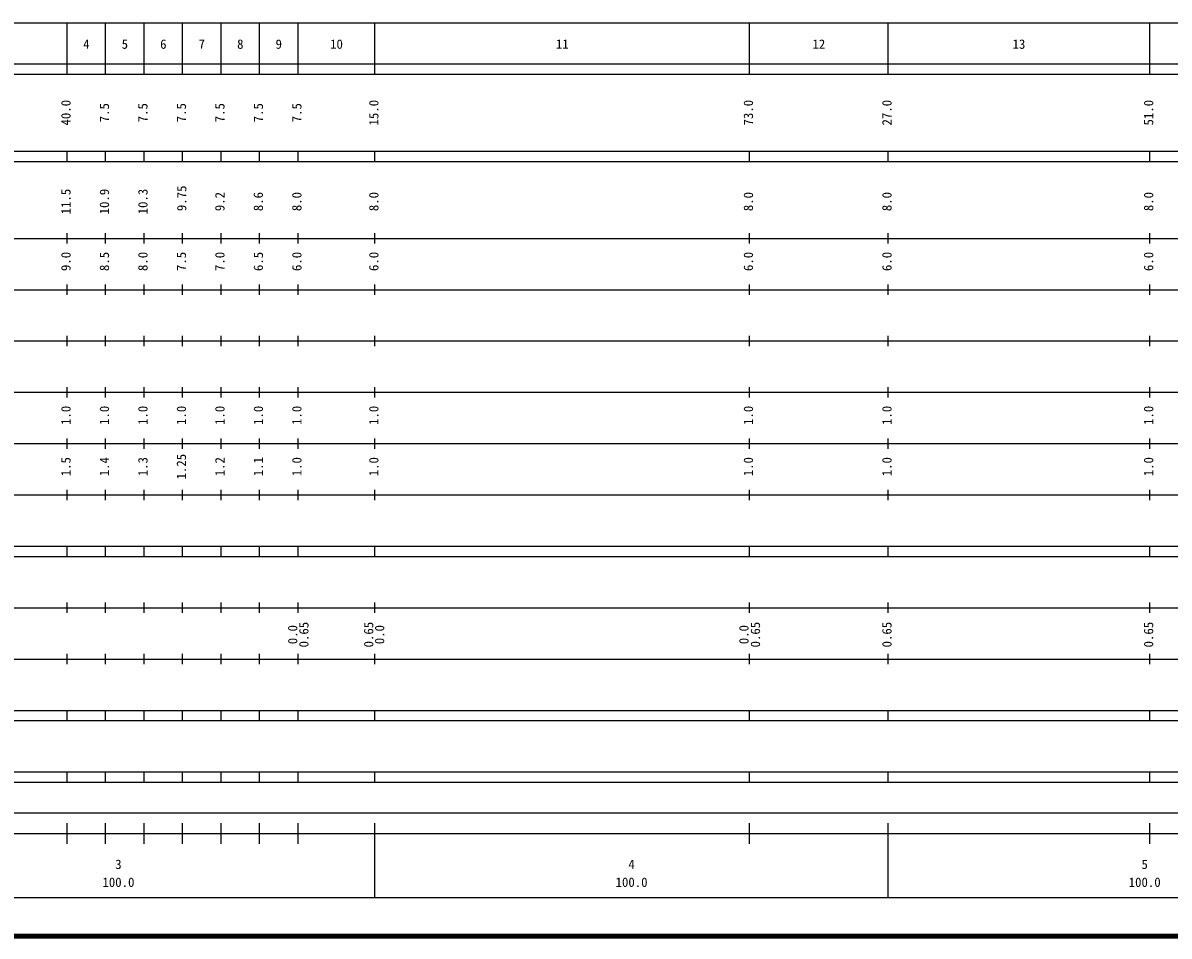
# Model space of a CAD drawing. Units: millimetres on the paper, enlarged 1000 times. Extents: x 40000 to 680000, y 20000 to 380000.
# Drawn here: x 299386 to 522754, y 20000 to 198000 of the extents above; entities that cross this region are included whole.
import ezdxf
from ezdxf.enums import TextEntityAlignment as Align

# ---------------------------------------------------------------- set-up
doc = ezdxf.new("R2010")
doc.units = ezdxf.units.MM
doc.header["$LTSCALE"] = 1000
doc.layers.add('M-TTL', color=2, linetype='Continuous', lineweight=140)
doc.layers.add('M-TTL-BAND', color=7, linetype='Continuous', lineweight=25)
doc.styles.add('ＭＳ ゴシック', font='')
doc.styles.get('ＭＳ ゴシック').set_extended_font_data('MS Gothic')

msp = doc.modelspace()

# ---------------------------------------------------------------- linework, layer by layer
at = {"layer": 'M-TTL'}
msp.add_line((40000, 20000), (680000, 20000), dxfattribs=at)
at = {"layer": 'M-TTL-BAND'}
for p, q in [((68000, 198000), (579000, 198000)), ((308000, 188000), (308000, 198000)), ((315500, 188000), (315500, 198000)), ((323000, 188000), (323000, 198000)), ((330500, 188000), (330500, 198000)), ((338000, 188000), (338000, 198000)), ((345500, 188000), (345500, 198000)), ((353000, 188000), (353000, 198000)), ((368000, 188000), (368000, 198000)), ((441000, 188000), (441000, 198000)), ((468000, 188000), (468000, 198000)), ((519000, 188000), (519000, 198000)), ((40000, 190000), (579000, 190000)), ((40000, 188000), (579000, 188000)), ((40000, 173000), (579000, 173000)), ((308000, 171000), (308000, 173000)), ((315500, 171000), (315500, 173000)), ((323000, 171000), (323000, 173000)), ((330500, 171000), (330500, 173000)), ((338000, 171000), (338000, 173000)), ((345500, 171000), (345500, 173000)), ((353000, 171000), (353000, 173000)), ((368000, 171000), (368000, 173000)), ((441000, 171000), (441000, 173000)), ((468000, 171000), (468000, 173000)), ((519000, 171000), (519000, 173000)), ((40000, 171000), (579000, 171000)), ((308000, 155000), (308000, 157000)), ((315500, 155000), (315500, 157000)), ((323000, 155000), (323000, 157000)), ((330500, 155000), (330500, 157000)), ((338000, 155000), (338000, 157000)), ((345500, 155000), (345500, 157000)), ((353000, 155000), (353000, 157000)), ((368000, 155000), (368000, 157000)), ((441000, 155000), (441000, 157000)), ((468000, 155000), (468000, 157000)), ((519000, 155000), (519000, 157000)), ((40000, 156000), (579000, 156000)), ((46000, 146000), (579000, 146000)), ((308000, 145000), (308000, 147000)), ((315500, 145000), (315500, 147000)), ((323000, 145000), (323000, 147000)), ((330500, 145000), (330500, 147000)), ((338000, 145000), (338000, 147000)), ((345500, 145000), (345500, 147000)), ((353000, 145000), (353000, 147000)), ((368000, 145000), (368000, 147000)), ((441000, 145000), (441000, 147000)), ((468000, 145000), (468000, 147000)), ((519000, 145000), (519000, 147000)), ((308000, 135000), (308000, 137000)), ((315500, 135000), (315500, 137000)), ((323000, 135000), (323000, 137000)), ((330500, 135000), (330500, 137000)), ((338000, 135000), (338000, 137000)), ((345500, 135000), (345500, 137000)), ((353000, 135000), (353000, 137000)), ((368000, 135000), (368000, 137000)), ((441000, 135000), (441000, 137000)), ((468000, 135000), (468000, 137000)), ((519000, 135000), (519000, 137000)), ((52000, 136000), (579000, 136000)), ((46000, 126000), (579000, 126000)), ((308000, 125000), (308000, 127000)), ((315500, 125000), (315500, 127000)), ((323000, 125000), (323000, 127000)), ((330500, 125000), (330500, 127000)), ((338000, 125000), (338000, 127000)), ((345500, 125000), (345500, 127000)), ((353000, 125000), (353000, 127000)), ((368000, 125000), (368000, 127000)), ((441000, 125000), (441000, 127000)), ((468000, 125000), (468000, 127000)), ((519000, 125000), (519000, 127000)), ((308000, 115000), (308000, 117000)), ((315500, 115000), (315500, 117000)), ((323000, 115000), (323000, 117000)), ((330500, 115000), (330500, 117000)), ((338000, 115000), (338000, 117000)), ((345500, 115000), (345500, 117000)), ((353000, 115000), (353000, 117000)), ((368000, 115000), (368000, 117000)), ((441000, 115000), (441000, 117000)), ((468000, 115000), (468000, 117000)), ((519000, 115000), (519000, 117000)), ((52000, 116000), (579000, 116000)), ((46000, 106000), (579000, 106000)), ((308000, 105000), (308000, 107000)), ((315500, 105000), (315500, 107000)), ((323000, 105000), (323000, 107000)), ((330500, 105000), (330500, 107000)), ((338000, 105000), (338000, 107000)), ((345500, 105000), (345500, 107000)), ((353000, 105000), (353000, 107000)), ((368000, 105000), (368000, 107000)), ((441000, 105000), (441000, 107000)), ((468000, 105000), (468000, 107000)), ((519000, 105000), (519000, 107000)), ((40000, 96000), (579000, 96000)), ((40000, 94000), (579000, 94000)), ((308000, 94000), (308000, 96000)), ((315500, 94000), (315500, 96000)), ((323000, 94000), (323000, 96000)), ((330500, 94000), (330500, 96000)), ((338000, 94000), (338000, 96000)), ((345500, 94000), (345500, 96000)), ((353000, 94000), (353000, 96000)), ((368000, 94000), (368000, 96000)), ((441000, 94000), (441000, 96000)), ((468000, 94000), (468000, 96000)), ((519000, 94000), (519000, 96000)), ((308000, 83000), (308000, 85000)), ((315500, 83000), (315500, 85000)), ((323000, 83000), (323000, 85000)), ((330500, 83000), (330500, 85000)), ((338000, 83000), (338000, 85000)), ((345500, 83000), (345500, 85000)), ((353000, 83000), (353000, 85000)), ((368000, 83000), (368000, 85000)), ((441000, 83000), (441000, 85000)), ((468000, 83000), (468000, 85000)), ((519000, 83000), (519000, 85000)), ((49000, 84000), (579000, 84000)), ((40000, 74000), (579000, 74000)), ((308000, 73000), (308000, 75000)), ((315500, 73000), (315500, 75000)), ((323000, 73000), (323000, 75000)), ((330500, 73000), (330500, 75000)), ((338000, 73000), (338000, 75000)), ((345500, 73000), (345500, 75000)), ((353000, 73000), (353000, 75000)), ((368000, 73000), (368000, 75000)), ((441000, 73000), (441000, 75000)), ((468000, 73000), (468000, 75000)), ((519000, 73000), (519000, 75000)), ((40000, 64000), (579000, 64000)), ((308000, 62000), (308000, 64000)), ((315500, 62000), (315500, 64000)), ((323000, 62000), (323000, 64000)), ((330500, 62000), (330500, 64000)), ((338000, 62000), (338000, 64000)), ((345500, 62000), (345500, 64000)), ((353000, 62000), (353000, 64000)), ((368000, 62000), (368000, 64000)), ((441000, 62000), (441000, 64000)), ((468000, 62000), (468000, 64000)), ((519000, 62000), (519000, 64000)), ((40000, 62000), (579000, 62000)), ((40000, 52000), (579000, 52000)), ((308000, 50000), (308000, 52000)), ((315500, 50000), (315500, 52000)), ((323000, 50000), (323000, 52000)), ((330500, 50000), (330500, 52000)), ((338000, 50000), (338000, 52000)), ((345500, 50000), (345500, 52000)), ((353000, 50000), (353000, 52000)), ((368000, 50000), (368000, 52000)), ((441000, 50000), (441000, 52000)), ((468000, 50000), (468000, 52000)), ((519000, 50000), (519000, 52000)), ((40000, 50000), (579000, 50000)), ((71000, 44000), (565000, 44000)), ((308000, 38000), (308000, 42000)), ((315500, 38000), (315500, 42000)), ((323000, 38000), (323000, 42000)), ((330500, 38000), (330500, 42000)), ((338000, 38000), (338000, 42000)), ((345500, 38000), (345500, 42000)), ((353000, 38000), (353000, 42000)), ((368000, 27500), (368000, 42000)), ((441000, 38000), (441000, 42000)), ((468000, 27500), (468000, 42000)), ((519000, 38000), (519000, 42000)), ((40000, 40000), (579000, 40000)), ((68000, 27500), (579000, 27500))]:
    msp.add_line(p, q, dxfattribs=at)

# ---------------------------------------------------------------- texts
at = {"layer": 'M-TTL-BAND', "style": 'ＭＳ ゴシック'}
for s, p in [('4', (311750, 192405)), ('5', (319250, 192405)), ('6', (326750, 192405)), ('7', (334250, 192405)), ('8', (341750, 192405)), ('9', (349250, 192405)), ('10', (360500, 192405)), ('11', (404500, 192405)), ('12', (454500, 192405)), ('13', (493500, 192405)), ('3', (318000, 32523)), ('4', (418000, 32523)), ('5', (518000, 32523)), ('100.0', (318000, 29033)), ('100.0', (418000, 29033)), ('100.0', (518000, 29033))]:
    msp.add_text(s, height=1833, dxfattribs=at).set_placement(p, align=Align.BOTTOM_CENTER)
for s, p in [('40.0', (309223, 180500)), ('7.5', (316723, 180500)), ('7.5', (324223, 180500)), ('7.5', (331723, 180500)), ('7.5', (339223, 180500)), ('7.5', (346723, 180500)), ('7.5', (354223, 180500)), ('15.0', (369223, 180500)), ('73.0', (442223, 180500)), ('27.0', (469223, 180500)), ('51.0', (520223, 180500)), ('11.5', (309223, 163174)), ('10.9', (316723, 163174)), ('10.3', (324223, 163174)), ('9.75', (331793, 163808)), ('9.2', (339223, 163174)), ('8.6', (346723, 163174)), ('8.0', (354223, 163174)), ('8.0', (369223, 163174)), ('8.0', (442223, 163174)), ('8.0', (469223, 163174)), ('8.0', (520223, 163174)), ('9.0', (309223, 151500)), ('8.5', (316723, 151500)), ('8.0', (324223, 151500)), ('7.5', (331723, 151500)), ('7.0', (339223, 151500)), ('6.5', (346723, 151500)), ('6.0', (354223, 151500)), ('6.0', (369223, 151500)), ('6.0', (442223, 151500)), ('6.0', (469223, 151500)), ('6.0', (520223, 151500)), ('1.0', (309223, 121500)), ('1.0', (316723, 121500)), ('1.0', (324223, 121500)), ('1.0', (331723, 121500)), ('1.0', (339223, 121500)), ('1.0', (346723, 121500)), ('1.0', (354223, 121500)), ('1.0', (369223, 121500)), ('1.0', (442223, 121500)), ('1.0', (469223, 121500)), ('1.0', (520223, 121500)), ('1.5', (309223, 111500)), ('1.4', (316723, 111500)), ('1.3', (324223, 111500)), ('1.25', (331723, 111500)), ('1.2', (339223, 111500)), ('1.1', (346723, 111500)), ('1.0', (354223, 111500)), ('1.0', (369223, 111500)), ('1.0', (442223, 111500)), ('1.0', (469223, 111500)), ('1.0', (520223, 111500)), ('0.0', (353418, 78764)), ('0.65', (355593, 78764)), ('0.65', (368223, 78764)), ('0.0', (370353, 78764)), ('0.0', (441346, 78764)), ('0.65', (443593, 78764)), ('0.65', (469223, 78764)), ('0.65', (520223, 78764))]:
    msp.add_text(s, height=1833, rotation=90, dxfattribs=at).set_placement(p, align=Align.BOTTOM_CENTER)

doc.saveas('drawing.dxf')
